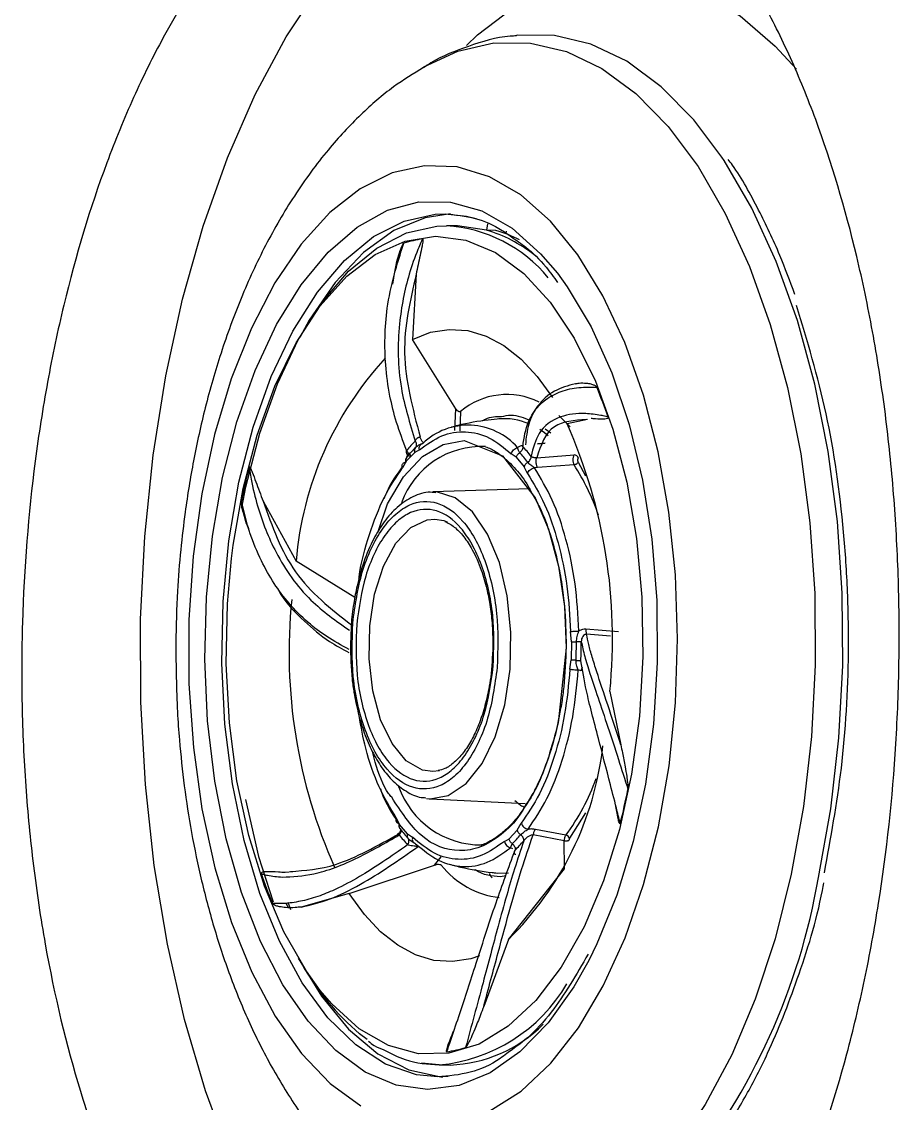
# Model space of a CAD drawing. Header units: inches. Extents: x 2 to 86, y -22 to 129.
# Drawn here: x 77.546 to 78.979, y 40.875 to 42.642 of the extents above; entities that cross this region are included whole.
import ezdxf

# ---------------------------------------------------------------- set-up
doc = ezdxf.new("R2010")
doc.units = ezdxf.units.IN
doc.header["$MEASUREMENT"] = 0
doc.layers.add('BDIM_CYAN', color=4, linetype='Continuous')

# ---------------------------------------------------------------- blocks, each defined once
blk = doc.blocks.new('2020 RHYTHM')
at = {"layer": 'BDIM_CYAN', "color": 3}
for p, q in [((75.8837, 41.3227), (75.8658, 41.3229)), ((75.9313, 41.3159), (75.8837, 41.3227)), ((75.9327, 41.3262), (75.9313, 41.3159)), ((75.9467, 41.3153), (75.9313, 41.3159)), ((75.9633, 41.314), (75.9628, 41.3101)), ((75.9629, 41.3113), (75.9627, 41.3101)), ((75.8164, 41.2438), (75.8102, 41.1376)), ((75.8811, 41.0241), (75.8102, 41.1376)), ((75.8796, 40.9886), (75.8811, 41.0241)), ((75.8889, 41.0198), (75.8877, 40.9883)), ((76.0679, 40.9948), (76.0494, 41.013)), ((76.0959, 41.007), (76.0628, 40.9998)), ((76.0271, 40.9915), (76.0363, 40.9848)), ((76.0266, 40.9678), (76.0143, 40.9666)), ((76.0268, 40.9681), (76.0146, 40.9671)), ((75.8004, 40.9436), (75.7989, 40.9422)), ((75.8007, 40.939), (75.8141, 40.9531)), ((75.8049, 40.953), (75.8073, 40.9466)), ((75.8216, 40.9573), (75.8141, 40.9531)), ((75.9799, 40.945), (75.9716, 40.9507)), ((75.9799, 40.945), (75.9926, 40.9296)), ((76.0132, 40.9444), (76.0745, 40.9491)), ((75.8007, 40.939), (75.794, 40.9278)), ((75.9981, 40.9188), (75.9926, 40.9296)), ((76.0144, 40.9281), (76.0094, 40.928)), ((76.0742, 40.9326), (76.0144, 40.9281)), ((76.0807, 40.9373), (76.0928, 40.9145)), ((76.0016, 40.8936), (75.8434, 40.8885)), ((75.5666, 40.8732), (75.6203, 40.7755)), ((75.8478, 40.8885), (75.8434, 40.8885)), ((75.7162, 40.7159), (75.6203, 40.7755)), ((75.7102, 40.6672), (75.709, 40.6392)), ((76.0701, 40.6436), (76.0686, 40.6605)), ((76.1468, 40.6602), (76.0936, 40.6644)), ((76.0701, 40.6436), (76.0695, 40.6141)), ((76.1338, 40.6531), (76.0947, 40.6561)), ((76.0675, 40.5992), (76.0695, 40.6141)), ((76.0857, 40.5964), (76.0811, 40.5978)), ((76.1327, 40.5627), (76.1505, 40.4756)), ((75.8391, 40.3876), (75.9946, 40.3799)), ((76.0928, 40.3646), (76.0668, 40.3229)), ((75.7839, 40.3564), (75.7894, 40.3456)), ((75.8022, 40.3302), (75.7894, 40.3456)), ((75.9813, 40.3362), (75.988, 40.3474)), ((75.8022, 40.3302), (75.8104, 40.3245)), ((75.9813, 40.3362), (75.968, 40.322)), ((76.0579, 40.3188), (76.0072, 40.3283)), ((76.0606, 40.3278), (76.0111, 40.3373)), ((75.8108, 40.317), (75.8071, 40.3193)), ((75.8107, 40.317), (75.8116, 40.3167)), ((75.9604, 40.3179), (75.968, 40.322)), ((75.9705, 40.3073), (75.9733, 40.3141)), ((75.9742, 40.3057), (75.9705, 40.3073)), ((76.0586, 40.2728), (76.0579, 40.3188)), ((75.8463, 40.2791), (75.8573, 40.2928)), ((75.7072, 40.2329), (75.8463, 40.2791)), ((75.9669, 40.1578), (76.0586, 40.2728)), ((75.6024, 40.2675), (75.615, 40.2688)), ((75.9627, 40.2614), (75.9541, 40.2602)), ((75.7072, 40.2329), (75.6287, 40.2107)), ((75.6072, 40.2098), (75.6041, 40.2169)), ((75.6069, 40.2185), (75.6111, 40.2065)), ((75.9669, 40.1578), (75.9266, 40.0484)), ((75.7362, 39.9944), (75.724, 40.0036)), ((75.854, 39.9528), (75.825, 39.9555)), ((75.854, 39.9528), (75.8719, 39.9527))]:
    blk.add_line(p, q, dxfattribs=at)
at = {"layer": 'BDIM_CYAN', "color": 3, "flags": 128}
for points in [[(75.5128, 39.8015), (75.4725, 39.9105), (75.4382, 40.0271), (75.4102, 40.1503), (75.3889, 40.2785), (75.3744, 40.4106), (75.3669, 40.5451), (75.3665, 40.6805), (75.3733, 40.8155), (75.387, 40.9486), (75.4076, 41.0783), (75.4349, 41.2034), (75.4686, 41.3225), (75.5083, 41.4342), (75.5535, 41.5376), (75.6039, 41.6314), (75.6589, 41.7146)], [(75.8984, 41.6175), (75.9166, 41.6346), (75.9754, 41.6796), (76.0362, 41.7115), (76.0984, 41.7298), (76.1612, 41.7344), (76.2238, 41.7252), (76.2853, 41.7022), (76.3451, 41.6659), (76.4023, 41.6166), (76.4372, 41.5786)], [(76.3154, 41.4352), (76.2697, 41.4958), (76.2164, 41.5501), (76.1602, 41.5916), (76.1018, 41.6196), (76.042, 41.6339), (75.9817, 41.6342), (75.9802, 41.634)], [(75.8291, 41.5827), (75.8842, 41.6082), (75.9434, 41.6217), (76.003, 41.6215), (76.062, 41.6074), (76.1196, 41.5797), (76.1751, 41.5388), (76.2277, 41.4852), (76.2766, 41.4197), (76.3211, 41.3432), (76.3606, 41.2568), (76.3946, 41.1617), (76.4226, 41.0592), (76.4442, 40.9508), (76.459, 40.838), (76.467, 40.7224), (76.4678, 40.6056), (76.4617, 40.4892), (76.4486, 40.3749), (76.4287, 40.2642)], [(76.2118, 40.3417), (76.2292, 40.4411), (76.2398, 40.5441), (76.2433, 40.6486), (76.2397, 40.753), (76.229, 40.8554), (76.2115, 40.9538), (76.1873, 41.0467), (76.1571, 41.1322), (76.1213, 41.2089), (76.0805, 41.2755), (76.0355, 41.3306), (75.9871, 41.3734), (75.9361, 41.4031), (75.8835, 41.4191), (75.8301, 41.4212), (75.777, 41.4093), (75.7251, 41.3836), (75.6754, 41.3446), (75.6286, 41.2931), (75.5857, 41.2298), (75.5474, 41.156), (75.5144, 41.0729), (75.4872, 40.9821), (75.4664, 40.8851), (75.4524, 40.7837), (75.4453, 40.6797), (75.4454, 40.575), (75.4526, 40.4714), (75.4667, 40.3708), (75.4876, 40.2749), (75.5148, 40.1855), (75.548, 40.1042), (75.5864, 40.0325), (75.6293, 39.9715), (75.6762, 39.9224), (75.726, 39.8861)], [(75.9369, 39.8779), (75.9879, 39.9102), (76.0362, 39.9556), (76.0812, 40.0132), (76.1219, 40.0819), (76.1576, 40.1605), (76.1878, 40.2476), (76.2118, 40.3417)], [(76.4733, 40.2591), (76.4934, 40.3711), (76.5067, 40.4869), (76.5129, 40.6048), (76.512, 40.7232), (76.504, 40.8403), (76.489, 40.9546), (76.4671, 41.0644), (76.4388, 41.1682), (76.4044, 41.2645), (76.3643, 41.352), (76.3192, 41.4295), (76.3154, 41.4352)], [(75.5004, 40.9122), (75.5238, 41.003), (75.5533, 41.0867), (75.5884, 41.1617), (75.6284, 41.2265), (75.6726, 41.2798), (75.72, 41.3207), (75.7698, 41.3483), (75.821, 41.362), (75.8726, 41.3616), (75.9235, 41.3472), (75.9729, 41.319), (76.0196, 41.2775), (76.0469, 41.2455)], [(75.8517, 39.9332), (75.8168, 39.9368), (75.7665, 39.9542), (75.718, 39.9854), (75.6724, 40.03), (75.6305, 40.0869), (75.5933, 40.155), (75.5614, 40.233), (75.5356, 40.3192), (75.5164, 40.4118), (75.504, 40.5091), (75.4989, 40.609), (75.5011, 40.7095), (75.5106, 40.8086), (75.5271, 40.9042), (75.5504, 40.9943), (75.5799, 41.0772), (75.6151, 41.1511), (75.6552, 41.2146), (75.6994, 41.2664), (75.7469, 41.3054), (75.7966, 41.3307), (75.8476, 41.342), (75.8639, 41.3426)], [(75.8722, 41.3423), (75.8311, 41.3362), (75.7797, 41.3151), (75.7303, 41.2796), (75.684, 41.2304), (75.6417, 41.1687), (75.6262, 41.1408)], [(75.8639, 41.3426), (75.8988, 41.3389), (75.9143, 41.3351)], [(75.5317, 40.8624), (75.5385, 40.8967), (75.5611, 40.9843), (75.5898, 41.0649), (75.624, 41.1368), (75.663, 41.1985), (75.706, 41.2488), (75.7521, 41.2867), (75.8005, 41.3114), (75.85, 41.3223), (75.8659, 41.3229)], [(75.5337, 40.8942), (75.5566, 40.9813), (75.5857, 41.0611), (75.6203, 41.1319), (75.6598, 41.1922), (75.7032, 41.2406), (75.7497, 41.2762), (75.7983, 41.2982), (75.8478, 41.3061), (75.8974, 41.2998), (75.9458, 41.2794), (75.9922, 41.2453), (76.0354, 41.1983), (76.0746, 41.1393), (76.109, 41.0696), (76.1377, 40.9908), (76.1603, 40.9044), (76.1761, 40.8123), (76.1849, 40.7166), (76.1865, 40.6191), (76.1809, 40.5221), (76.1681, 40.4275), (76.1485, 40.3374), (76.1224, 40.2537), (76.0905, 40.1782), (76.0533, 40.1125), (76.0118, 40.058), (75.9667, 40.0159), (75.919, 39.987), (75.8698, 39.972), (75.8201, 39.9712), (75.771, 39.9846), (75.7235, 40.0119), (75.6786, 40.0526), (75.6598, 40.0746)], [(76.0469, 41.2455), (76.0629, 41.2235), (76.1019, 41.1582), (76.1358, 41.0827), (76.1639, 40.9986), (76.1858, 40.9075), (76.2009, 40.8111), (76.2091, 40.7113), (76.2101, 40.6102), (76.2038, 40.5095), (76.1906, 40.4114), (76.1705, 40.3177), (76.144, 40.2302), (76.1116, 40.1506), (76.0983, 40.1236)], [(75.8102, 41.1376), (75.84, 41.1492), (75.8702, 41.1539), (75.9005, 41.1519), (75.9305, 41.1429), (75.9596, 41.1273), (75.9876, 41.1052), (76.0141, 41.0768), (76.0387, 41.0426)], [(76.0321, 40.9802), (76.0257, 40.9852), (76.0182, 40.9903)], [(75.7537, 40.8224), (75.7694, 40.8692), (75.7959, 40.913), (75.8269, 40.9461), (75.8606, 40.9661), (75.8949, 40.9722), (75.9574, 40.9474), (76.0105, 40.8791), (76.0325, 40.8277), (76.049, 40.7673), (76.0588, 40.7013), (76.0614, 40.6341), (76.048, 40.5112), (76.048, 40.5112)], [(76.0983, 40.1236), (76.0739, 40.0806), (76.0317, 40.0214), (75.9858, 39.9742), (75.9371, 39.9399), (75.8865, 39.9192), (75.835, 39.9125), (75.7836, 39.9199), (75.7333, 39.9413), (75.6852, 39.9762), (75.64, 40.0241), (75.5988, 40.0838), (75.5623, 40.1544), (75.5312, 40.2344), (75.5061, 40.3222), (75.4876, 40.4162), (75.4759, 40.5145), (75.4713, 40.6152), (75.4739, 40.7164), (75.4837, 40.816), (75.5004, 40.9122)], [(75.5147, 40.78), (75.5174, 40.8016), (75.5337, 40.8942)], [(75.8391, 40.3876), (75.8685, 40.3928), (75.8978, 40.4123), (75.9239, 40.4449), (75.9454, 40.4887), (75.9609, 40.5411), (75.9697, 40.5992), (75.9711, 40.6596), (75.9652, 40.7187), (75.9522, 40.7731), (75.9329, 40.8197), (75.9084, 40.8557), (75.8802, 40.879), (75.8498, 40.8884), (75.8478, 40.8885)], [(75.8434, 40.4318), (75.8265, 40.4343), (75.8003, 40.4495), (75.7771, 40.4775), (75.7584, 40.5165), (75.7456, 40.5638), (75.7395, 40.6161), (75.7405, 40.6699), (75.7486, 40.7215), (75.7632, 40.7675), (75.7832, 40.8046), (75.8075, 40.8304), (75.8342, 40.8431), (75.8469, 40.8442)], [(75.8469, 40.8442), (75.8616, 40.8417), (75.8671, 40.8398)], [(75.6598, 40.0746), (75.6372, 40.1057), (75.6004, 40.1702), (75.5687, 40.2447), (75.543, 40.3275), (75.5238, 40.417), (75.5114, 40.5112), (75.5062, 40.608), (75.5082, 40.7055), (75.5147, 40.78)], [(75.8543, 40.433), (75.8539, 40.4329), (75.8434, 40.4318)], [(75.5375, 40.3862), (75.5591, 40.2931), (75.5829, 40.2193)], [(75.8331, 40.3881), (75.8378, 40.3876), (75.8391, 40.3876)], [(76.4287, 40.2642), (76.4023, 40.1588), (76.3698, 40.0602), (76.3316, 39.9696), (76.2883, 39.8883), (76.2404, 39.8176), (76.1887, 39.7584), (76.1339, 39.7115), (76.0767, 39.6777), (76.0179, 39.6572), (75.9585, 39.6506), (75.8991, 39.6577), (75.8406, 39.6787), (75.8124, 39.694)], [(75.945, 40.2665), (75.9496, 40.2661), (75.9671, 40.2666)], [(75.92, 40.131), (75.9059, 40.1263), (75.8756, 40.1216), (75.8453, 40.1236), (75.8154, 40.1325), (75.7863, 40.1482), (75.7583, 40.1703), (75.7318, 40.1987), (75.7072, 40.2329)], [(75.6237, 40.1273), (75.6617, 40.0649), (75.706, 40.0113), (75.754, 39.971), (75.8045, 39.9449), (75.8564, 39.9335), (75.86, 39.9333)], [(75.8688, 39.9338), (75.868, 39.9338), (75.8517, 39.9332)]]:
    blk.add_lwpolyline(points, dxfattribs=at)
at = {"layer": 'BDIM_CYAN', "color": 3}
for centre, radius, start, end in [((75.8524, 41.0915), 0.2318, 39.156, 86.6704), ((75.867, 41.0966), 0.2285, 51.6932, 73.6539), ((75.8904, 41.1162), 0.2069, 62.7303, 74.216), ((75.8524, 41.1196), 0.1838, 98.0407, 107.8444), ((76.1744, 40.7296), 0.556, 137.2975, 175.262), ((75.354, 40.749), 0.8186, 18.6532, 22.2729), ((75.9646, 40.93), 0.1175, 63.4336, 130.1224), ((75.9013, 40.8898), 0.1076, 41.3708, 133.6017), ((75.9602, 40.9079), 0.1002, 66.4878, 95.0505), ((75.2733, 40.6494), 0.8637, 354.2435, 23.9354), ((75.9229, 40.8242), 0.1384, 87.1948, 160.2996), ((75.9585, 40.8222), 0.2071, 133.8715, 139.5561), ((75.9546, 40.8164), 0.2006, 133.8715, 139.5562), ((75.8229, 40.8106), 0.2264, 36.9176, 42.2745), ((75.8233, 40.8052), 0.2193, 36.9176, 42.2745), ((76.0741, 40.942), 0.00718, 15.41, 86.2779), ((76.5997, 40.661), 1.0895, 165.7752, 168.767), ((75.7612, 40.7302), 0.3728, 18.8722, 32.8925), ((76.4726, 40.6261), 0.8637, 174.2435, 203.9354), ((75.3711, 40.6421), 0.7069, 357.6791, 0.1333), ((75.356, 40.6422), 0.7299, 357.6791, 0.1333), ((76.1092, 40.5929), 0.0237, 157.1739, 171.7392), ((75.5997, 40.533), 0.5249, 314.3873, 353.5213), ((75.771, 40.5423), 0.3604, 323.4749, 340.2654), ((75.9221, 40.4542), 0.1421, 199.0774, 270.6418), ((75.0935, 40.6149), 1.0895, 345.7752, 348.7667), ((75.9699, 40.4645), 0.2264, 216.9183, 222.2742), ((75.9656, 40.4699), 0.2193, 216.9176, 222.2745), ((75.8343, 40.4587), 0.2006, 313.8715, 319.5562), ((76.0597, 40.3202), 0.00765, 20.3185, 83.1766), ((75.8343, 40.4529), 0.2071, 313.8715, 319.5561), ((75.968, 40.3661), 0.1407, 218.15, 263.5181), ((76.3391, 40.527), 0.8186, 198.6532, 202.2732), ((75.4229, 40.4396), 1.0657, 320.936, 350.2491), ((76.004, 40.3316), 0.4312, 209.8903, 229.5174), ((75.8291, 40.2226), 0.2709, 275.278, 329.5524), ((75.8637, 40.1782), 0.2257, 272.0775, 315.2224), ((75.8408, 40.1564), 0.1838, 278.0407, 287.8444)]:
    blk.add_arc(centre, radius, start, end, dxfattribs=at)
for points, knots in [([(75.9918, 39.2472), (76.037, 39.2588), (76.0806, 39.2785), (76.144, 39.3198), (76.1648, 39.3356), (76.1955, 39.3622), (76.2056, 39.3716), (76.2257, 39.3914), (76.2355, 39.4017), (76.284, 39.4554), (76.3201, 39.5052), (76.3706, 39.59), (76.3869, 39.62), (76.418, 39.6835), (76.4327, 39.7166), (76.4743, 39.8194), (76.4986, 39.8927), (76.5248, 39.9905), (76.5298, 40.0103), (76.5394, 40.0507), (76.544, 40.0711), (76.557, 40.1328), (76.5646, 40.1745), (76.5846, 40.3013), (76.5941, 40.388), (76.6009, 40.4994), (76.602, 40.5218), (76.6037, 40.5665), (76.6043, 40.5888), (76.6053, 40.6555), (76.605, 40.6999), (76.6023, 40.7883), (76.5999, 40.8323), (76.5949, 40.8982), (76.5929, 40.9201), (76.5885, 40.9638), (76.5861, 40.9857), (76.578, 41.0505), (76.5716, 41.093), (76.5606, 41.1557), (76.5566, 41.1764), (76.5483, 41.2174), (76.5439, 41.2378), (76.5207, 41.3379), (76.4987, 41.413), (76.4608, 41.5185), (76.4472, 41.5524), (76.4257, 41.6014), (76.4182, 41.6175), (76.403, 41.6488), (76.3953, 41.664), (76.3557, 41.7378), (76.3214, 41.79), (76.2754, 41.8467), (76.2661, 41.8577), (76.247, 41.8786), (76.2373, 41.8887), (76.2078, 41.9174), (76.1877, 41.9345), (76.1265, 41.9798), (76.0842, 42.0022), (76.0183, 42.0237), (75.9959, 42.0288), (75.9512, 42.0349), (75.9287, 42.0359), (75.8611, 42.0327), (75.8158, 42.0225), (75.7476, 41.9945), (75.7251, 41.9831), (75.6809, 41.9566), (75.6591, 41.9414), (75.6162, 41.9071), (75.5951, 41.8881), (75.564, 41.8565), (75.5538, 41.8455), (75.5334, 41.8225), (75.5233, 41.8105), (75.474, 41.7486), (75.4373, 41.6927), (75.3866, 41.5994), (75.3705, 41.5667), (75.3473, 41.5153), (75.3397, 41.4977), (75.3251, 41.462), (75.3181, 41.444), (75.284, 41.3522), (75.2606, 41.2747), (75.2361, 41.1728), (75.2315, 41.1522), (75.2227, 41.1103), (75.2185, 41.0891), (75.2068, 41.0252), (75.2001, 40.9822), (75.1832, 40.8523), (75.1762, 40.7643), (75.1729, 40.6525), (75.1725, 40.63), (75.1723, 40.5852), (75.1725, 40.5628), (75.1739, 40.4961), (75.1759, 40.452), (75.1821, 40.3645), (75.1862, 40.3211), (75.1942, 40.2565), (75.1971, 40.2351), (75.2035, 40.1924), (75.207, 40.1711), (75.2259, 40.0657), (75.245, 39.9857), (75.2798, 39.8718), (75.2924, 39.8349), (75.3197, 39.7631), (75.3344, 39.7283), (75.3807, 39.6291), (75.4148, 39.5694), (75.4705, 39.4895), (75.4899, 39.4644), (75.53, 39.4177), (75.5505, 39.3964), (75.6133, 39.3382), (75.6569, 39.3072), (75.7245, 39.2724), (75.7474, 39.2628), (75.7932, 39.2478), (75.816, 39.2424), (75.8389, 39.239)], [0, 0, 0, 0, 0.03125, 0.03125, 0.046875, 0.046875, 0.054687, 0.054687, 0.0625, 0.0625, 0.09375, 0.09375, 0.109375, 0.109375, 0.125, 0.125, 0.15625, 0.15625, 0.164062, 0.164062, 0.171875, 0.171875, 0.1875, 0.1875, 0.21875, 0.21875, 0.226562, 0.226562, 0.234375, 0.234375, 0.25, 0.25, 0.265625, 0.265625, 0.273437, 0.273437, 0.28125, 0.28125, 0.296875, 0.296875, 0.304687, 0.304687, 0.3125, 0.3125, 0.34375, 0.34375, 0.359375, 0.359375, 0.367187, 0.367187, 0.375, 0.375, 0.40625, 0.40625, 0.414062, 0.414062, 0.421875, 0.421875, 0.4375, 0.4375, 0.46875, 0.46875, 0.484375, 0.484375, 0.5, 0.5, 0.53125, 0.53125, 0.546875, 0.546875, 0.5625, 0.5625, 0.578125, 0.578125, 0.585937, 0.585937, 0.59375, 0.59375, 0.625, 0.625, 0.640625, 0.640625, 0.648437, 0.648437, 0.65625, 0.65625, 0.6875, 0.6875, 0.695312, 0.695312, 0.703125, 0.703125, 0.71875, 0.71875, 0.75, 0.75, 0.757812, 0.757812, 0.765625, 0.765625, 0.78125, 0.78125, 0.796875, 0.796875, 0.804687, 0.804687, 0.8125, 0.8125, 0.84375, 0.84375, 0.859375, 0.859375, 0.875, 0.875, 0.90625, 0.90625, 0.921875, 0.921875, 0.9375, 0.9375, 0.96875, 0.96875, 0.984375, 0.984375, 1, 1, 1, 1]), ([(75.9802, 41.6332), (75.9768, 41.633), (75.95, 41.6319), (75.9027, 41.617), (75.8553, 41.5991), (75.8324, 41.5839), (75.8283, 41.5812)], [0, 0, 0, 0, 0.063638, 0.500817, 0.911961, 1, 1, 1, 1]), ([(75.8286, 41.5816), (75.8121, 41.5716), (75.7768, 41.5501), (75.7242, 41.5044), (75.6693, 41.4454), (75.617, 41.3739), (75.5696, 41.2922), (75.5299, 41.2062), (75.4973, 41.1174), (75.4717, 41.0285), (75.4525, 40.9414), (75.4398, 40.8636), (75.4315, 40.7923), (75.4257, 40.721), (75.4246, 40.6699), (75.424, 40.6416)], [0, 0, 0, 0, 0.0664758, 0.1423215, 0.2230338, 0.316843, 0.4073706, 0.4972189, 0.584148, 0.6671565, 0.7449173, 0.8181233, 0.8708462, 0.9283247, 1, 1, 1, 1]), ([(76.4347, 41.2108), (76.4267, 41.2324), (76.4088, 41.281), (76.3746, 41.3517), (76.3462, 41.4044), (76.3281, 41.4284), (76.3257, 41.4315)], [0, 0, 0, 0, 0.260185, 0.585726, 0.946797, 1, 1, 1, 1]), ([(75.8639, 41.3426), (75.8803, 41.3409), (75.9115, 41.3377), (75.9478, 41.3228), (75.967, 41.3085), (75.9719, 41.3048)], [0, 0, 0, 0, 0.449376, 0.857567, 1, 1, 1, 1]), ([(75.8267, 41.3016), (75.8263, 41.3009), (75.8255, 41.299), (75.823, 41.2934), (75.8153, 41.2754), (75.8003, 41.2327), (75.7855, 41.1579), (75.7865, 41.0636), (75.8061, 41.0003), (75.8149, 40.9716)], [0, 0, 0, 0, 0.007325, 0.019566, 0.058651, 0.192116, 0.441769, 0.746986, 1, 1, 1, 1]), ([(75.8267, 41.3016), (75.8267, 41.3016), (75.8269, 41.3016), (75.827, 41.3015), (75.8272, 41.3012), (75.8273, 41.3008), (75.8274, 41.2998), (75.8272, 41.296), (75.8245, 41.2819), (75.8204, 41.2641), (75.8174, 41.2489), (75.8164, 41.2438)], [0, 0, 0, 0, 0.005501, 0.011055, 0.016084, 0.02158, 0.030977, 0.060324, 0.195274, 0.730604, 1, 1, 1, 1]), ([(75.9719, 41.3048), (75.9798, 41.2995), (75.9991, 41.2863), (76.0247, 41.2622), (76.0411, 41.239), (76.0473, 41.2302)], [0, 0, 0, 0, 0.299501, 0.733976, 1, 1, 1, 1]), ([(75.8008, 40.9566), (75.795, 40.9716), (75.7838, 41.0006), (75.7724, 41.0473), (75.766, 41.094), (75.7648, 41.142), (75.7697, 41.2105), (75.7852, 41.2599), (75.7961, 41.2945)], [0, 0, 0, 0, 0.134858, 0.259599, 0.404069, 0.533562, 0.672142, 1, 1, 1, 1]), ([(75.7784, 41.2275), (75.779, 41.2321), (75.7807, 41.2449), (75.7842, 41.2621), (75.7884, 41.2771), (75.7914, 41.2859), (75.7935, 41.2908), (75.7948, 41.2932), (75.7956, 41.2943), (75.796, 41.2945), (75.7961, 41.2945)], [0, 0, 0, 0, 0.191793, 0.51957, 0.729701, 0.856735, 0.930021, 0.970711, 0.992633, 1, 1, 1, 1]), ([(75.8164, 41.2438), (75.8065, 41.2014), (75.7865, 41.1158), (75.8107, 41.0244), (75.8229, 40.9782)], [0, 0, 0, 0, 0.495173, 1, 1, 1, 1]), ([(76.4828, 40.2663), (76.4932, 40.3228), (76.5146, 40.4392), (76.5233, 40.5959), (76.5216, 40.7252), (76.5127, 40.8571), (76.4897, 41.0199), (76.4548, 41.1353), (76.4374, 41.193)], [0, 0, 0, 0, 0.1845, 0.380051, 0.482011, 0.583993, 0.791997, 1, 1, 1, 1]), ([(76.0763, 41.0651), (76.0784, 41.0655), (76.0841, 41.0666), (76.0925, 41.0664), (76.1007, 41.0653), (76.1063, 41.0631), (76.1099, 41.0621), (76.1114, 41.0595), (76.1116, 41.0593)], [0, 0, 0, 0, 0.191797, 0.519052, 0.729035, 0.856173, 0.983899, 1, 1, 1, 1]), ([(75.9904, 40.9629), (75.9926, 40.9771), (75.9957, 40.9969), (76.0071, 41.0174), (76.0165, 41.0294), (76.031, 41.0424), (76.0522, 41.0536), (76.0806, 41.0601), (76.1016, 41.0595), (76.1116, 41.0593)], [0, 0, 0, 0, 0.229238, 0.322198, 0.414546, 0.50635, 0.67863, 0.847274, 1, 1, 1, 1]), ([(76.0763, 41.0651), (76.0644, 41.0618), (76.0398, 41.055), (76.0144, 41.0312), (75.9984, 41.0006), (75.996, 40.9769), (75.9947, 40.9653)], [0, 0, 0, 0, 0.262316, 0.539411, 0.773759, 1, 1, 1, 1]), ([(75.8889, 41.0198), (75.8887, 41.0197), (75.8882, 41.0194), (75.8871, 41.0193), (75.886, 41.0197), (75.8846, 41.0204), (75.8828, 41.0219), (75.8817, 41.0232), (75.8811, 41.0241)], [0, 0, 0, 0, 0.127623, 0.255996, 0.374285, 0.494115, 0.688929, 1, 1, 1, 1]), ([(75.9559, 41.0115), (75.9609, 41.0126), (75.9768, 41.0161), (75.9925, 41.0094), (76.0031, 41.0049)], [0, 0, 0, 0, 0.320116, 1, 1, 1, 1]), ([(76.1296, 41.0108), (76.1292, 41.0109), (76.1279, 41.0113), (76.124, 41.0122), (76.1119, 41.0147), (76.0855, 41.0179), (76.0478, 41.0131), (76.0146, 40.9893), (76.0073, 40.9599), (76.0039, 40.9466)], [0, 0, 0, 0, 0.007325, 0.019566, 0.05865, 0.192116, 0.441769, 0.746986, 1, 1, 1, 1]), ([(75.9531, 41.0079), (75.9468, 41.0073), (75.924, 41.005), (75.8973, 41.0004), (75.8775, 40.9951), (75.8741, 40.9942)], [0, 0, 0, 0, 0.239757, 0.868286, 1, 1, 1, 1]), ([(75.9234, 41.0039), (75.9254, 41.0052), (75.9359, 41.0118), (75.947, 41.0116), (75.9559, 41.0115)], [0, 0, 0, 0, 0.194542, 1, 1, 1, 1]), ([(76.0943, 41.0066), (76.0748, 41.0052), (76.0326, 41.002), (76.02, 40.9646), (76.0132, 40.9444)], [0, 0, 0, 0, 0.460478, 1, 1, 1, 1]), ([(76.1296, 41.0108), (76.1297, 41.0107), (76.1297, 41.0105), (76.1298, 41.0101), (76.1298, 41.0098), (76.1296, 41.0094), (76.1293, 41.0088), (76.1276, 41.0076), (76.1206, 41.0068), (76.1116, 41.0075), (76.1044, 41.0082), (76.102, 41.0084)], [0, 0, 0, 0, 0.005501, 0.011055, 0.016084, 0.02158, 0.030977, 0.060324, 0.195274, 0.730604, 1, 1, 1, 1]), ([(75.8149, 40.9716), (75.8153, 40.9724), (75.8159, 40.9739), (75.8175, 40.9758), (75.819, 40.977), (75.8203, 40.9776), (75.8216, 40.9781), (75.8225, 40.9782), (75.8229, 40.9782)], [0, 0, 0, 0, 0.277554, 0.532524, 0.651828, 0.767234, 0.882133, 1, 1, 1, 1]), ([(75.8216, 40.9573), (75.8337, 40.9659), (75.8581, 40.9834), (75.8972, 40.989), (75.9361, 40.98), (75.9599, 40.9604), (75.9716, 40.9507)], [0, 0, 0, 0, 0.247012, 0.5, 0.752988, 1, 1, 1, 1]), ([(75.8282, 40.969), (75.8277, 40.9693), (75.8267, 40.97), (75.8254, 40.9718), (75.8243, 40.9738), (75.8234, 40.976), (75.8231, 40.9775), (75.8229, 40.9782)], [0, 0, 0, 0, 0.2141261, 0.4277265, 0.6334307, 0.8253852, 1, 1, 1, 1]), ([(75.8155, 40.961), (75.816, 40.9618), (75.817, 40.9633), (75.8171, 40.9662), (75.8165, 40.9691), (75.8154, 40.9708), (75.8149, 40.9716)], [0, 0, 0, 0, 0.266689, 0.531115, 0.778754, 1, 1, 1, 1]), ([(75.8272, 40.9677), (75.8262, 40.9672), (75.8251, 40.9666), (75.8237, 40.966), (75.8226, 40.9655), (75.8193, 40.964), (75.8171, 40.9623), (75.8155, 40.961)], [0, 0, 0, 0, 0.22908, 0.257055, 0.306679, 0.485356, 1, 1, 1, 1]), ([(75.9298, 40.9623), (75.9325, 40.9612), (75.9393, 40.9586), (75.9577, 40.9473), (75.9786, 40.9271), (75.9957, 40.9052), (76.0038, 40.8897), (76.006, 40.8855)], [0, 0, 0, 0, 0.135054, 0.342653, 0.635304, 0.901823, 1, 1, 1, 1]), ([(75.9914, 40.9645), (75.9896, 40.9642), (75.9858, 40.9635), (75.9834, 40.9618), (75.9821, 40.9609)], [0, 0, 0, 0, 0.459352, 1, 1, 1, 1]), ([(75.9855, 40.9527), (75.9844, 40.9543), (75.9824, 40.9572), (75.9822, 40.9598), (75.9821, 40.9609)], [0, 0, 0, 0, 0.571404, 1, 1, 1, 1]), ([(75.9896, 40.9641), (75.9895, 40.964), (75.9892, 40.9637), (75.9899, 40.9632), (75.9904, 40.9629)], [0, 0, 0, 0, 0.291623, 1, 1, 1, 1]), ([(75.8019, 40.9466), (75.8008, 40.9447), (75.7989, 40.9415), (75.7987, 40.9385), (75.7986, 40.9373)], [0, 0, 0, 0, 0.5714031, 1, 1, 1, 1]), ([(75.8073, 40.9466), (75.8067, 40.9466), (75.8055, 40.9468), (75.8034, 40.9477), (75.8015, 40.9497), (75.8003, 40.9529), (75.8007, 40.9554), (75.8008, 40.9566)], [0, 0, 0, 0, 0.111469, 0.230184, 0.482261, 0.743373, 1, 1, 1, 1]), ([(75.8014, 40.9503), (75.8016, 40.9496), (75.802, 40.9481), (75.8017, 40.9457), (75.801, 40.9444), (75.8006, 40.9438)], [0, 0, 0, 0, 0.329585, 0.680721, 1, 1, 1, 1]), ([(75.9986, 40.9369), (75.9995, 40.9376), (76.0013, 40.939), (76.0031, 40.9417), (76.0041, 40.9443), (76.004, 40.9459), (76.0039, 40.9466)], [0, 0, 0, 0, 0.266689, 0.531115, 0.778754, 1, 1, 1, 1]), ([(76.0039, 40.9466), (76.0044, 40.9463), (76.0053, 40.9458), (76.0072, 40.9451), (76.009, 40.9448), (76.0104, 40.9446), (76.0119, 40.9444), (76.0127, 40.9444), (76.0132, 40.9444)], [0, 0, 0, 0, 0.277558, 0.532524, 0.651825, 0.767232, 0.882131, 1, 1, 1, 1]), ([(76.0144, 40.9281), (76.0142, 40.9286), (76.0137, 40.9296), (76.0131, 40.9316), (76.0126, 40.934), (76.0123, 40.9367), (76.0122, 40.9392), (76.0124, 40.9415), (76.0127, 40.9432), (76.013, 40.944), (76.0132, 40.9444)], [0, 0, 0, 0, 0.112211, 0.235183, 0.366441, 0.502102, 0.637431, 0.767756, 0.88937, 1, 1, 1, 1]), ([(76.0745, 40.9491), (76.0741, 40.9486), (76.0734, 40.9475), (76.0727, 40.9453), (76.0723, 40.9431), (76.0722, 40.9409), (76.0723, 40.9386), (76.0727, 40.9363), (76.0733, 40.9342), (76.0739, 40.9331), (76.0742, 40.9326)], [0, 0, 0, 0, 0.156145, 0.293104, 0.410773, 0.509038, 0.632748, 0.755842, 0.878271, 1, 1, 1, 1]), ([(76.081, 40.9439), (76.0808, 40.9437), (76.0806, 40.9434), (76.0802, 40.9426), (76.08, 40.9417), (76.0799, 40.9407), (76.0799, 40.9396), (76.0801, 40.9387), (76.0803, 40.9379), (76.0805, 40.9375), (76.0807, 40.9373)], [0, 0, 0, 0, 0.121775, 0.245594, 0.376257, 0.509473, 0.637578, 0.768745, 0.883895, 1, 1, 1, 1]), ([(75.5436, 40.9287), (75.5436, 40.9289), (75.5437, 40.9291), (75.5439, 40.9293), (75.544, 40.9294), (75.5443, 40.9294), (75.5448, 40.929), (75.5465, 40.9263), (75.5518, 40.9131), (75.5584, 40.8945), (75.5646, 40.8786), (75.5666, 40.8732)], [0, 0, 0, 0, 0.005486, 0.011027, 0.016042, 0.021524, 0.030897, 0.060168, 0.194769, 0.728714, 1, 1, 1, 1]), ([(75.5436, 40.9287), (75.5437, 40.9279), (75.5441, 40.9257), (75.5451, 40.9192), (75.5488, 40.8987), (75.5598, 40.8527), (75.5876, 40.7828), (75.6372, 40.7121), (75.6855, 40.6779), (75.7074, 40.6625)], [0, 0, 0, 0, 0.007324, 0.019565, 0.058649, 0.192116, 0.441769, 0.746986, 1, 1, 1, 1]), ([(75.7228, 40.7458), (75.723, 40.7469), (75.726, 40.7731), (75.7396, 40.8198), (75.7629, 40.8819), (75.7837, 40.9126), (75.794, 40.9278)], [0, 0, 0, 0, 0.015291, 0.346133, 0.676975, 1, 1, 1, 1]), ([(75.7938, 40.9294), (75.7844, 40.9166), (75.7733, 40.9016), (75.7652, 40.8806), (75.764, 40.8775)], [0, 0, 0, 0, 0.847199, 1, 1, 1, 1]), ([(75.9986, 40.9369), (75.9979, 40.9364), (75.9965, 40.9354), (75.9948, 40.9336), (75.9934, 40.9316), (75.9929, 40.9303), (75.9926, 40.9296)], [0, 0, 0, 0, 0.257259, 0.51339, 0.762603, 1, 1, 1, 1]), ([(76.0094, 40.928), (76.0086, 40.9287), (76.0073, 40.9295), (76.0053, 40.9309), (76.0032, 40.9324), (76.0006, 40.9345), (75.9992, 40.9361), (75.9986, 40.9369)], [0, 0, 0, 0, 0.224307, 0.303573, 0.473827, 0.745729, 1, 1, 1, 1]), ([(76.0822, 40.6612), (76.0807, 40.6872), (76.0776, 40.7393), (76.0621, 40.812), (76.0399, 40.8775), (76.0196, 40.9112), (76.0094, 40.928)], [0, 0, 0, 0, 0.25, 0.5, 0.75, 1, 1, 1, 1]), ([(75.9981, 40.9188), (76.0078, 40.9027), (76.0275, 40.8702), (76.0491, 40.8065), (76.0641, 40.7358), (76.0671, 40.6854), (76.0686, 40.6605)], [0, 0, 0, 0, 0.247011, 0.5, 0.752989, 1, 1, 1, 1]), ([(75.5445, 40.8239), (75.5428, 40.8281), (75.5392, 40.8372), (75.5354, 40.85), (75.5327, 40.8604), (75.5315, 40.8667), (75.531, 40.8703), (75.5309, 40.8723), (75.531, 40.8731), (75.5311, 40.8733)], [0, 0, 0, 0, 0.270106, 0.589392, 0.782401, 0.893737, 0.955546, 0.988841, 1, 1, 1, 1]), ([(75.7068, 40.6312), (75.6945, 40.6379), (75.6707, 40.6509), (75.6379, 40.6761), (75.609, 40.705), (75.5836, 40.7389), (75.5621, 40.7773), (75.5436, 40.822), (75.5353, 40.8559), (75.5311, 40.8733)], [0, 0, 0, 0, 0.136039, 0.261937, 0.40799, 0.540278, 0.678402, 0.83502, 1, 1, 1, 1]), ([(75.5666, 40.8732), (75.5812, 40.8324), (75.6107, 40.7497), (75.6772, 40.6976), (75.7108, 40.6713)], [0, 0, 0, 0, 0.4948681, 1, 1, 1, 1]), ([(75.8487, 40.8872), (75.8444, 40.8876), (75.8305, 40.8891), (75.8074, 40.8801), (75.7826, 40.8624), (75.7618, 40.8378), (75.7437, 40.8071), (75.7297, 40.7726), (75.72, 40.7376), (75.7139, 40.7048), (75.7107, 40.6817), (75.7102, 40.6685), (75.7102, 40.6672)], [0, 0, 0, 0, 0.058947, 0.194197, 0.325798, 0.448992, 0.564792, 0.700455, 0.805068, 0.890091, 0.988712, 1, 1, 1, 1]), ([(75.7128, 40.6744), (75.7169, 40.7031), (75.7232, 40.7473), (75.7426, 40.7968), (75.761, 40.8292), (75.7825, 40.8535), (75.8123, 40.8731), (75.8512, 40.8757), (75.8877, 40.8499), (75.9127, 40.8134), (75.929, 40.7774), (75.941, 40.7356), (75.9511, 40.6771), (75.9496, 40.6314), (75.9487, 40.6018)], [0, 0, 0, 0, 0.119728, 0.18418, 0.25, 0.31582, 0.380272, 0.5, 0.619728, 0.68418, 0.75, 0.81582, 0.880272, 1, 1, 1, 1]), ([(76.006, 40.8855), (76.0101, 40.8782), (76.0214, 40.8583), (76.0354, 40.8204), (76.0471, 40.7775), (76.0543, 40.7382), (76.0602, 40.6924), (76.0608, 40.6581), (76.0613, 40.6361)], [0, 0, 0, 0, 0.1166073, 0.3204287, 0.4977237, 0.6366788, 0.7662544, 1, 1, 1, 1]), ([(75.9423, 40.6038), (75.9431, 40.6318), (75.9445, 40.675), (75.935, 40.7303), (75.9236, 40.7698), (75.9082, 40.8038), (75.8846, 40.8383), (75.8501, 40.8627), (75.8134, 40.8602), (75.7851, 40.8417), (75.7648, 40.8187), (75.7474, 40.7881), (75.7291, 40.7413), (75.7231, 40.6996), (75.7193, 40.6725)], [0, 0, 0, 0, 0.119728, 0.18418, 0.25, 0.31582, 0.380272, 0.5, 0.619728, 0.68418, 0.75, 0.81582, 0.880272, 1, 1, 1, 1]), ([(75.863, 40.8404), (75.8682, 40.8378), (75.8785, 40.8326), (75.8941, 40.8164), (75.9094, 40.7932), (75.9223, 40.7639), (75.9314, 40.7327), (75.9372, 40.7036), (75.941, 40.6725), (75.9414, 40.6497), (75.9416, 40.6372)], [0, 0, 0, 0, 0.130529, 0.260401, 0.387159, 0.54468, 0.668963, 0.76377, 0.870623, 1, 1, 1, 1]), ([(75.5896, 40.7317), (75.5902, 40.7305), (75.601, 40.7091), (75.6302, 40.6799), (75.6691, 40.6463), (75.6958, 40.632), (75.7067, 40.6262)], [0, 0, 0, 0, 0.0252813, 0.4414705, 0.7721341, 1, 1, 1, 1]), ([(75.9487, 40.6018), (75.9446, 40.5731), (75.9383, 40.529), (75.919, 40.4795), (75.9005, 40.447), (75.8791, 40.4227), (75.8492, 40.4032), (75.8103, 40.4006), (75.7739, 40.4264), (75.7488, 40.4628), (75.7325, 40.4988), (75.7205, 40.5406), (75.7105, 40.5991), (75.7119, 40.6448), (75.7128, 40.6744)], [0, 0, 0, 0, 0.1197284, 0.1841803, 0.25, 0.3158197, 0.3802716, 0.5, 0.6197284, 0.6841803, 0.75, 0.8158197, 0.8802716, 1, 1, 1, 1]), ([(75.7193, 40.6725), (75.7184, 40.6444), (75.717, 40.6013), (75.7265, 40.5459), (75.7379, 40.5064), (75.7533, 40.4724), (75.777, 40.4379), (75.8114, 40.4135), (75.8482, 40.416), (75.8764, 40.4345), (75.8967, 40.4575), (75.9141, 40.4881), (75.9324, 40.5349), (75.9384, 40.5766), (75.9423, 40.6038)], [0, 0, 0, 0, 0.119728, 0.18418, 0.25, 0.31582, 0.380272, 0.5, 0.619728, 0.68418, 0.75, 0.81582, 0.880272, 1, 1, 1, 1]), ([(76.078, 40.6437), (76.0783, 40.6467), (76.0789, 40.6528), (76.0811, 40.6583), (76.0822, 40.6612)], [0, 0, 0, 0, 0.490746, 1, 1, 1, 1]), ([(76.0936, 40.6644), (76.0917, 40.6644), (76.0877, 40.6644), (76.0841, 40.6623), (76.0822, 40.6612)], [0, 0, 0, 0, 0.459104, 1, 1, 1, 1]), ([(76.0936, 40.6644), (76.0935, 40.6635), (76.0935, 40.6618), (76.0937, 40.6594), (76.0941, 40.6574), (76.0945, 40.6565), (76.0947, 40.6561)], [0, 0, 0, 0, 0.245337, 0.5, 0.754663, 1, 1, 1, 1]), ([(76.0947, 40.6561), (76.0941, 40.6561), (76.0928, 40.656), (76.0905, 40.6548), (76.0882, 40.6524), (76.0863, 40.6485), (76.0861, 40.6454), (76.086, 40.6439)], [0, 0, 0, 0, 0.111418, 0.230072, 0.482003, 0.743082, 1, 1, 1, 1]), ([(76.086, 40.6439), (76.0876, 40.6363), (76.0909, 40.6215), (76.1004, 40.5911), (76.1131, 40.553), (76.1291, 40.5056), (76.1457, 40.4548), (76.1569, 40.4192), (76.1621, 40.4027)], [0, 0, 0, 0, 0.154219, 0.301464, 0.47799, 0.661716, 0.843633, 1, 1, 1, 1]), ([(76.1505, 40.4756), (76.1432, 40.498), (76.1288, 40.5423), (76.1133, 40.5882), (76.1035, 40.6192), (76.0978, 40.6397), (76.0957, 40.6507), (76.0947, 40.6561)], [0, 0, 0, 0, 0.284599, 0.565427, 0.713522, 0.857932, 1, 1, 1, 1]), ([(75.424, 40.6416), (75.4243, 40.604), (75.4248, 40.5511), (75.4304, 40.4735), (75.4374, 40.4076), (75.4493, 40.3306), (75.4657, 40.2519), (75.4871, 40.1721), (75.5138, 40.0925), (75.5465, 40.0142), (75.5854, 39.9384), (75.6312, 39.8664), (75.6841, 39.7996), (75.7414, 39.7438), (75.7846, 39.7108), (75.8077, 39.697), (75.8116, 39.6947)], [0, 0, 0, 0, 0.095078, 0.133985, 0.198344, 0.264798, 0.335832, 0.409714, 0.486326, 0.565916, 0.64761, 0.731525, 0.818042, 0.907219, 0.984247, 1, 1, 1, 1]), ([(75.709, 40.6392), (75.7094, 40.6202), (75.7101, 40.5938), (75.7153, 40.5565), (75.7215, 40.5265), (75.7315, 40.4939), (75.7444, 40.4639), (75.7602, 40.4372), (75.7788, 40.415), (75.8003, 40.3987), (75.8186, 40.3895), (75.8296, 40.3893), (75.8321, 40.3892)], [0, 0, 0, 0, 0.153251, 0.214389, 0.314336, 0.415297, 0.521043, 0.628841, 0.738394, 0.850179, 0.966433, 1, 1, 1, 1]), ([(75.9416, 40.6372), (75.9409, 40.6199), (75.9399, 40.5958), (75.9343, 40.5621), (75.9281, 40.5356), (75.9186, 40.5074), (75.9069, 40.4825), (75.8932, 40.4616), (75.8784, 40.446), (75.8644, 40.4362), (75.8558, 40.4342), (75.8521, 40.4334)], [0, 0, 0, 0, 0.167608, 0.234309, 0.342798, 0.451525, 0.564215, 0.677713, 0.791996, 0.909438, 1, 1, 1, 1]), ([(76.0613, 40.6361), (76.0604, 40.614), (76.0592, 40.5832), (76.0542, 40.5442), (76.0508, 40.5275), (76.0491, 40.5189)], [0, 0, 0, 0, 0.553457, 0.769901, 1, 1, 1, 1]), ([(76.0811, 40.5978), (76.0804, 40.5998), (76.0791, 40.6032), (76.0775, 40.6084), (76.0775, 40.6117), (76.0774, 40.6134)], [0, 0, 0, 0, 0.40286, 0.687897, 1, 1, 1, 1]), ([(76.1496, 40.3472), (76.1493, 40.348), (76.1488, 40.3502), (76.1472, 40.3568), (76.142, 40.3773), (76.1303, 40.4232), (76.1122, 40.4931), (76.0935, 40.5635), (76.0879, 40.5973), (76.0854, 40.6126)], [0, 0, 0, 0, 0.007324, 0.019564, 0.058649, 0.192116, 0.441769, 0.746986, 1, 1, 1, 1]), ([(76.0675, 40.5992), (76.0651, 40.5744), (76.0604, 40.5244), (76.0429, 40.4551), (76.019, 40.3934), (75.9982, 40.3626), (75.988, 40.3474)], [0, 0, 0, 0, 0.247011, 0.5, 0.752989, 1, 1, 1, 1]), ([(75.999, 40.3378), (76.0097, 40.3537), (76.0312, 40.3855), (76.0557, 40.449), (76.0737, 40.5203), (76.0786, 40.572), (76.0811, 40.5978)], [0, 0, 0, 0, 0.25, 0.5, 0.75, 1, 1, 1, 1]), ([(75.7839, 40.3564), (75.7742, 40.3725), (75.7547, 40.4051), (75.7341, 40.4629), (75.7264, 40.505), (75.7232, 40.523)], [0, 0, 0, 0, 0.3583753, 0.7254226, 1, 1, 1, 1]), ([(76.0491, 40.5189), (76.0482, 40.5143), (76.045, 40.4965), (76.0368, 40.4674), (76.0248, 40.4327), (76.0112, 40.4034), (76.0012, 40.3847), (75.9956, 40.377), (75.9949, 40.3759)], [0, 0, 0, 0, 0.081278, 0.314099, 0.550456, 0.776083, 0.970052, 1, 1, 1, 1]), ([(76.048, 40.5112), (76.0379, 40.4732), (76.024, 40.4212), (76.0007, 40.3856), (75.9944, 40.376)], [0, 0, 0, 0, 0.730301, 1, 1, 1, 1]), ([(76.1505, 40.4756), (76.1514, 40.4713), (76.1538, 40.4597), (76.1571, 40.4424), (76.1599, 40.426), (76.1614, 40.4143), (76.1626, 40.407), (76.1621, 40.4031), (76.1621, 40.4027)], [0, 0, 0, 0, 0.191782, 0.518998, 0.728969, 0.85611, 0.98384, 1, 1, 1, 1]), ([(75.7764, 40.3898), (75.7747, 40.3918), (75.7634, 40.4058), (75.7531, 40.4333), (75.7464, 40.4587), (75.7449, 40.4644)], [0, 0, 0, 0, 0.11704, 0.80338, 1, 1, 1, 1]), ([(75.7578, 40.4039), (75.7582, 40.4026), (75.7661, 40.3798), (75.7774, 40.3629), (75.7882, 40.347)], [0, 0, 0, 0, 0.056543, 1, 1, 1, 1]), ([(75.9944, 40.376), (75.9917, 40.3713), (75.9801, 40.3513), (75.9554, 40.3274), (75.9218, 40.3067), (75.8773, 40.2992), (75.8241, 40.3176), (75.7918, 40.3665), (75.7764, 40.3898)], [0, 0, 0, 0, 0.045496, 0.193474, 0.341452, 0.486355, 0.7555325, 1, 1, 1, 1]), ([(75.9776, 40.3845), (75.9801, 40.3822), (75.9844, 40.3782), (75.9897, 40.3756), (75.992, 40.3745)], [0, 0, 0, 0, 0.574716, 1, 1, 1, 1]), ([(76.1496, 40.3472), (76.1495, 40.3471), (76.1495, 40.3469), (76.1493, 40.3466), (76.1492, 40.3465), (76.149, 40.3466), (76.1486, 40.347), (76.1474, 40.3497), (76.1448, 40.36), (76.1431, 40.3703), (76.1418, 40.3779)], [0, 0, 0, 0, 0.009458, 0.019008, 0.027654, 0.037104, 0.053261, 0.103719, 0.335748, 1, 1, 1, 1]), ([(75.9949, 40.3759), (75.9909, 40.37), (75.9811, 40.3555), (75.9649, 40.3381), (75.9486, 40.3247), (75.935, 40.3167), (75.9266, 40.3129), (75.9218, 40.3116), (75.9228, 40.3118), (75.9229, 40.3118)], [0, 0, 0, 0, 0.165061, 0.40765, 0.614205, 0.766337, 0.903436, 0.997416, 1, 1, 1, 1]), ([(75.7882, 40.347), (75.7882, 40.3464), (75.7883, 40.3455), (75.7882, 40.3442), (75.7882, 40.3427), (75.7887, 40.3406), (75.7898, 40.339), (75.7903, 40.3382)], [0, 0, 0, 0, 0.224307, 0.303573, 0.473827, 0.745729, 1, 1, 1, 1]), ([(75.7903, 40.3382), (75.7899, 40.3387), (75.7892, 40.3397), (75.7888, 40.3416), (75.7888, 40.3436), (75.7892, 40.3449), (75.7894, 40.3456)], [0, 0, 0, 0, 0.257259, 0.51339, 0.762603, 1, 1, 1, 1]), ([(75.5979, 40.2596), (75.6145, 40.2604), (75.6516, 40.262), (75.7161, 40.2865), (75.7662, 40.3154), (75.7889, 40.3285)], [0, 0, 0, 0, 0.3090212, 0.6868194, 1, 1, 1, 1]), ([(75.6112, 40.2689), (75.635, 40.2703), (75.6858, 40.2734), (75.7531, 40.3107), (75.789, 40.3306)], [0, 0, 0, 0, 0.467357, 1, 1, 1, 1]), ([(75.7908, 40.3375), (75.7909, 40.337), (75.7909, 40.3361), (75.7901, 40.3336), (75.7884, 40.3314), (75.787, 40.3306), (75.7864, 40.3302)], [0, 0, 0, 0, 0.284321, 0.547555, 0.786485, 1, 1, 1, 1]), ([(75.7889, 40.3285), (75.7882, 40.3287), (75.787, 40.3293), (75.7863, 40.3299), (75.7865, 40.3303), (75.787, 40.3305), (75.7878, 40.3306), (75.7886, 40.3306), (75.789, 40.3306)], [0, 0, 0, 0, 0.277558, 0.532524, 0.651825, 0.767232, 0.882131, 1, 1, 1, 1]), ([(75.7903, 40.3382), (75.7907, 40.3375), (75.7916, 40.3361), (75.7915, 40.3334), (75.7906, 40.3307), (75.7894, 40.3292), (75.7889, 40.3285)], [0, 0, 0, 0, 0.266689, 0.531115, 0.778754, 1, 1, 1, 1]), ([(75.9266, 40.0484), (75.9344, 40.0775), (75.9488, 40.131), (75.9694, 40.2073), (75.9881, 40.2721), (76.0009, 40.3098), (76.0072, 40.3283)], [0, 0, 0, 0, 0.317509, 0.583481, 0.794833, 1, 1, 1, 1]), ([(75.9869, 40.3286), (75.9889, 40.3304), (75.9923, 40.3336), (75.997, 40.3365), (75.999, 40.3378)], [0, 0, 0, 0, 0.571403, 1, 1, 1, 1]), ([(76.0072, 40.3283), (76.0065, 40.3283), (76.0052, 40.3282), (76.0023, 40.3272), (75.9986, 40.3253), (75.9947, 40.3222), (75.9928, 40.3197), (75.9919, 40.3185)], [0, 0, 0, 0, 0.111469, 0.230184, 0.482261, 0.743373, 1, 1, 1, 1]), ([(76.0111, 40.3373), (76.0094, 40.3376), (76.0056, 40.3384), (76.0013, 40.338), (75.999, 40.3378)], [0, 0, 0, 0, 0.459354, 1, 1, 1, 1]), ([(76.0111, 40.3373), (76.0107, 40.3368), (76.0098, 40.3357), (76.0086, 40.3334), (76.0077, 40.3309), (76.0073, 40.3292), (76.0072, 40.3283)], [0, 0, 0, 0, 0.245337, 0.5, 0.754663, 1, 1, 1, 1]), ([(76.0606, 40.3278), (76.0602, 40.3273), (76.0595, 40.3262), (76.0586, 40.324), (76.058, 40.3214), (76.0579, 40.3197), (76.0579, 40.3188)], [0, 0, 0, 0, 0.245118, 0.499544, 0.75421, 1, 1, 1, 1]), ([(75.6287, 40.2107), (75.644, 40.2143), (75.6738, 40.2213), (75.7227, 40.2455), (75.7708, 40.2752), (75.8036, 40.2983), (75.8197, 40.3096)], [0, 0, 0, 0, 0.280747, 0.545552, 0.776817, 1, 1, 1, 1]), ([(75.8023, 40.3122), (75.7888, 40.3027), (75.7635, 40.2849), (75.7259, 40.261), (75.6929, 40.2431), (75.6614, 40.2292), (75.6437, 40.2242), (75.6342, 40.2215)], [0, 0, 0, 0, 0.215998, 0.404567, 0.636248, 0.805169, 1, 1, 1, 1]), ([(75.8197, 40.3096), (75.8191, 40.3097), (75.8177, 40.3097), (75.8146, 40.3099), (75.8105, 40.3104), (75.8059, 40.3112), (75.8035, 40.3119), (75.8023, 40.3122)], [0, 0, 0, 0, 0.111467, 0.230181, 0.482258, 0.743371, 1, 1, 1, 1]), ([(75.8033, 40.3224), (75.8053, 40.3208), (75.8088, 40.3179), (75.8135, 40.3153), (75.8155, 40.3141)], [0, 0, 0, 0, 0.571399, 1, 1, 1, 1]), ([(75.9604, 40.3179), (75.9483, 40.3093), (75.9239, 40.2918), (75.8848, 40.2861), (75.8459, 40.2952), (75.8221, 40.3148), (75.8104, 40.3245)], [0, 0, 0, 0, 0.247011, 0.5, 0.752989, 1, 1, 1, 1]), ([(75.8155, 40.3141), (75.8278, 40.304), (75.8524, 40.2838), (75.8924, 40.2746), (75.9326, 40.2803), (75.9579, 40.2983), (75.9705, 40.3073)], [0, 0, 0, 0, 0.25, 0.5, 0.75, 1, 1, 1, 1]), ([(75.9919, 40.3185), (75.9869, 40.3035), (75.9772, 40.2746), (75.9635, 40.2278), (75.9506, 40.1812), (75.9378, 40.1332), (75.9198, 40.065), (75.9065, 40.0159), (75.8971, 39.9814)], [0, 0, 0, 0, 0.135552, 0.260798, 0.405842, 0.535564, 0.673856, 1, 1, 1, 1]), ([(75.9733, 40.3141), (75.9742, 40.3133), (75.9759, 40.3118), (75.9774, 40.3089), (75.9782, 40.306), (75.9779, 40.3043), (75.9778, 40.3035)], [0, 0, 0, 0, 0.266689, 0.531115, 0.778754, 1, 1, 1, 1]), ([(76.0579, 40.3188), (76.0586, 40.3188), (76.0597, 40.3188), (76.0613, 40.3188), (76.0625, 40.3189), (76.0636, 40.319), (76.0649, 40.3191), (76.0655, 40.3192), (76.0659, 40.3193)], [0, 0, 0, 0, 0.250263, 0.382232, 0.514843, 0.645287, 0.771015, 1, 1, 1, 1]), ([(76.0668, 40.3229), (76.0667, 40.3227), (76.0664, 40.3222), (76.0661, 40.3214), (76.0659, 40.3203), (76.0659, 40.3196), (76.0659, 40.3193)], [0, 0, 0, 0, 0.244828, 0.49243, 0.744714, 1, 1, 1, 1]), ([(75.8665, 39.9744), (75.8667, 39.9751), (75.8674, 39.9769), (75.8693, 39.9826), (75.8755, 40.0006), (75.8898, 40.0433), (75.9143, 40.118), (75.9441, 40.212), (75.9673, 40.275), (75.9778, 40.3035)], [0, 0, 0, 0, 0.007325, 0.019566, 0.058651, 0.192116, 0.441769, 0.746986, 1, 1, 1, 1]), ([(75.9778, 40.3035), (75.9773, 40.3027), (75.9764, 40.3012), (75.9761, 40.2993), (75.9765, 40.2981), (75.9771, 40.2974), (75.978, 40.2969), (75.9788, 40.2969), (75.9792, 40.2968)], [0, 0, 0, 0, 0.277554, 0.532524, 0.651828, 0.767234, 0.882133, 1, 1, 1, 1]), ([(75.8463, 40.2791), (75.8478, 40.2796), (75.8508, 40.2807), (75.8544, 40.2806), (75.8565, 40.28), (75.8572, 40.2794), (75.8573, 40.2792)], [0, 0, 0, 0, 0.355757, 0.72292, 0.91627, 1, 1, 1, 1]), ([(75.868, 40.2814), (75.8748, 40.2795), (75.8988, 40.2729), (75.9254, 40.2687), (75.9446, 40.2665), (75.9467, 40.2663)], [0, 0, 0, 0, 0.264753, 0.921753, 1, 1, 1, 1]), ([(75.9541, 40.2602), (75.94, 40.2611), (75.9259, 40.2621), (75.9128, 40.2717), (75.9127, 40.2718)], [0, 0, 0, 0, 0.993576, 1, 1, 1, 1]), ([(75.5635, 40.2651), (75.5635, 40.2652), (75.5634, 40.2655), (75.5634, 40.2658), (75.5635, 40.2662), (75.5636, 40.2666), (75.5641, 40.2671), (75.5663, 40.2683), (75.5753, 40.2691), (75.5877, 40.2684), (75.5987, 40.2677), (75.6024, 40.2675)], [0, 0, 0, 0, 0.005501, 0.011055, 0.016084, 0.02158, 0.030977, 0.060324, 0.195274, 0.730604, 1, 1, 1, 1]), ([(75.5635, 40.2651), (75.5639, 40.265), (75.565, 40.2647), (75.5683, 40.2638), (75.5789, 40.2612), (75.5896, 40.2603), (75.5979, 40.2596)], [0, 0, 0, 0, 0.038127, 0.101843, 0.305286, 1, 1, 1, 1]), ([(75.9359, 40.2652), (75.9362, 40.2645), (75.9375, 40.2617), (75.9391, 40.2597), (75.9403, 40.2582)], [0, 0, 0, 0, 0.251497, 1, 1, 1, 1]), ([(76.2613, 39.7715), (76.2798, 39.7934), (76.3131, 39.833), (76.3553, 39.9019), (76.3979, 39.9843), (76.4406, 40.0948), (76.4711, 40.1899), (76.481, 40.246), (76.4817, 40.2501)], [0, 0, 0, 0, 0.190728, 0.343755, 0.491301, 0.72695, 0.979926, 1, 1, 1, 1]), ([(75.6342, 40.2215), (75.6252, 40.2196), (75.6064, 40.2158), (75.59, 40.2164), (75.5816, 40.2167)], [0, 0, 0, 0, 0.484745, 1, 1, 1, 1]), ([(75.6287, 40.2107), (75.6254, 40.2104), (75.6167, 40.2093), (75.6049, 40.2094), (75.5946, 40.2108), (75.5883, 40.2124), (75.5848, 40.2139), (75.5829, 40.2151), (75.582, 40.216), (75.5817, 40.2165), (75.5816, 40.2167)], [0, 0, 0, 0, 0.191801, 0.519634, 0.729787, 0.856818, 0.93009, 0.970764, 0.992671, 1, 1, 1, 1]), ([(76.0973, 40.1339), (76.0778, 40.1003), (76.047, 40.0472), (76.0008, 39.9974), (75.9758, 39.9796), (75.9646, 39.9716)], [0, 0, 0, 0, 0.485924, 0.769792, 1, 1, 1, 1]), ([(75.9266, 40.0484), (75.9249, 40.0437), (75.9201, 40.031), (75.9133, 40.0138), (75.9068, 39.9988), (75.9027, 39.99), (75.9001, 39.9852), (75.8985, 39.9827), (75.8976, 39.9817), (75.8972, 39.9815), (75.8971, 39.9814)], [0, 0, 0, 0, 0.191797, 0.519572, 0.729704, 0.856737, 0.930022, 0.970712, 0.992634, 1, 1, 1, 1]), ([(75.8665, 39.9744), (75.8664, 39.9744), (75.8663, 39.9744), (75.8661, 39.9745), (75.866, 39.9747), (75.8659, 39.9751), (75.866, 39.9761), (75.8667, 39.98), (75.8708, 39.9921), (75.8754, 40.003), (75.879, 40.0113)], [0, 0, 0, 0, 0.008648, 0.017382, 0.025288, 0.033929, 0.048704, 0.094845, 0.307023, 1, 1, 1, 1]), ([(75.7383, 39.9917), (75.7414, 39.9892), (75.7496, 39.9826), (75.7583, 39.9794), (75.7637, 39.9774)], [0, 0, 0, 0, 0.383487, 1, 1, 1, 1]), ([(75.7637, 39.9774), (75.7752, 39.9715), (75.8046, 39.9563), (75.8353, 39.9542), (75.854, 39.9528)], [0, 0, 0, 0, 0.391684, 1, 1, 1, 1]), ([(75.9646, 39.9716), (75.961, 39.9688), (75.9416, 39.9536), (75.9037, 39.938), (75.8694, 39.9348), (75.8517, 39.9332)], [0, 0, 0, 0, 0.0999895, 0.535734, 1, 1, 1, 1])]:
    blk.add_open_spline(points, degree=3, knots=knots, dxfattribs=at)
for points in [[(75.8155, 40.961), (75.8152, 40.9605), (75.8144, 40.9595), (75.8138, 40.9575), (75.8136, 40.9554), (75.8139, 40.9539), (75.8141, 40.9531)], [(75.8216, 40.9573), (75.8215, 40.9585), (75.8212, 40.9609), (75.8222, 40.9641), (75.8242, 40.9666), (75.8262, 40.9673), (75.8272, 40.9677)], [(75.9716, 40.9507), (75.972, 40.9519), (75.9729, 40.9542), (75.9754, 40.9573), (75.9785, 40.9598), (75.9809, 40.9606), (75.9821, 40.9609)], [(75.9904, 40.9629), (75.9905, 40.9621), (75.9907, 40.9603), (75.9897, 40.9574), (75.988, 40.9548), (75.9863, 40.9534), (75.9855, 40.9527)], [(75.8007, 40.939), (75.8006, 40.9397), (75.8002, 40.9412), (75.8003, 40.9432), (75.8008, 40.9451), (75.8015, 40.9461), (75.8019, 40.9466)], [(75.8008, 40.9566), (75.8014, 40.9557), (75.8026, 40.954), (75.8033, 40.9512), (75.8032, 40.9486), (75.8023, 40.9472), (75.8019, 40.9466)], [(75.9799, 40.945), (75.9801, 40.9457), (75.9806, 40.9472), (75.9819, 40.9493), (75.9835, 40.9512), (75.9848, 40.9522), (75.9855, 40.9527)], [(75.794, 40.9278), (75.7938, 40.9289), (75.7933, 40.9311), (75.794, 40.934), (75.7958, 40.9362), (75.7977, 40.9369), (75.7986, 40.9373)], [(75.9981, 40.9188), (75.9986, 40.9199), (75.9997, 40.922), (76.0025, 40.9248), (76.0058, 40.927), (76.0082, 40.9277), (76.0094, 40.928)], [(76.0807, 40.9373), (76.0804, 40.9367), (76.0798, 40.9355), (76.0781, 40.934), (76.0762, 40.9329), (76.0748, 40.9327), (76.0742, 40.9326)], [(76.0686, 40.6605), (76.0694, 40.6606), (76.0709, 40.6607), (76.0744, 40.661), (76.0783, 40.6611), (76.0809, 40.6612), (76.0822, 40.6612)], [(76.0701, 40.6436), (76.0706, 40.6436), (76.0715, 40.6436), (76.0734, 40.6437), (76.0756, 40.6437), (76.0772, 40.6437), (76.078, 40.6437)], [(76.086, 40.6439), (76.0858, 40.6439), (76.0854, 40.6438), (76.0836, 40.6438), (76.0811, 40.6437), (76.0791, 40.6437), (76.078, 40.6437)], [(76.0774, 40.6134), (76.0766, 40.6135), (76.075, 40.6136), (76.0729, 40.6137), (76.0709, 40.6139), (76.07, 40.614), (76.0695, 40.6141)], [(76.0774, 40.6134), (76.0785, 40.6134), (76.0805, 40.6133), (76.083, 40.613), (76.0848, 40.6128), (76.0852, 40.6127), (76.0854, 40.6126)], [(76.0675, 40.5992), (76.0683, 40.599), (76.0698, 40.5987), (76.0733, 40.5983), (76.0772, 40.598), (76.0798, 40.5979), (76.0811, 40.5978)], [(75.7839, 40.3564), (75.7836, 40.3553), (75.783, 40.3532), (75.7837, 40.3503), (75.7853, 40.3481), (75.7872, 40.3474), (75.7882, 40.347)], [(75.988, 40.3474), (75.9885, 40.3463), (75.9894, 40.3441), (75.9921, 40.3412), (75.9954, 40.3389), (75.9978, 40.3381), (75.999, 40.3378)], [(75.8022, 40.3302), (75.802, 40.3294), (75.8017, 40.328), (75.8018, 40.3259), (75.8023, 40.324), (75.803, 40.3229), (75.8033, 40.3224)], [(75.9813, 40.3362), (75.9815, 40.3355), (75.982, 40.334), (75.9833, 40.332), (75.985, 40.3301), (75.9863, 40.3291), (75.9869, 40.3286)], [(75.9919, 40.3185), (75.992, 40.3194), (75.9921, 40.3211), (75.9912, 40.3239), (75.9894, 40.3265), (75.9878, 40.3279), (75.9869, 40.3286)], [(75.8023, 40.3122), (75.8029, 40.313), (75.8041, 40.3148), (75.8048, 40.3176), (75.8046, 40.3203), (75.8038, 40.3217), (75.8033, 40.3224)], [(75.8104, 40.3245), (75.8102, 40.3233), (75.8098, 40.321), (75.8107, 40.3178), (75.8126, 40.3153), (75.8146, 40.3145), (75.8155, 40.3141)], [(75.9604, 40.3179), (75.9608, 40.3167), (75.9615, 40.3143), (75.9639, 40.3111), (75.967, 40.3085), (75.9693, 40.3077), (75.9705, 40.3073)], [(75.9733, 40.3141), (75.9727, 40.3146), (75.9714, 40.3157), (75.9699, 40.3177), (75.9686, 40.3198), (75.9682, 40.3213), (75.968, 40.322)]]:
    blk.add_open_spline(points, degree=3, dxfattribs=at)

msp = doc.modelspace()

# ---------------------------------------------------------------- block references
msp.add_blockref('2020 RHYTHM', (2.3733, 0.9854))

doc.saveas('drawing.dxf')
